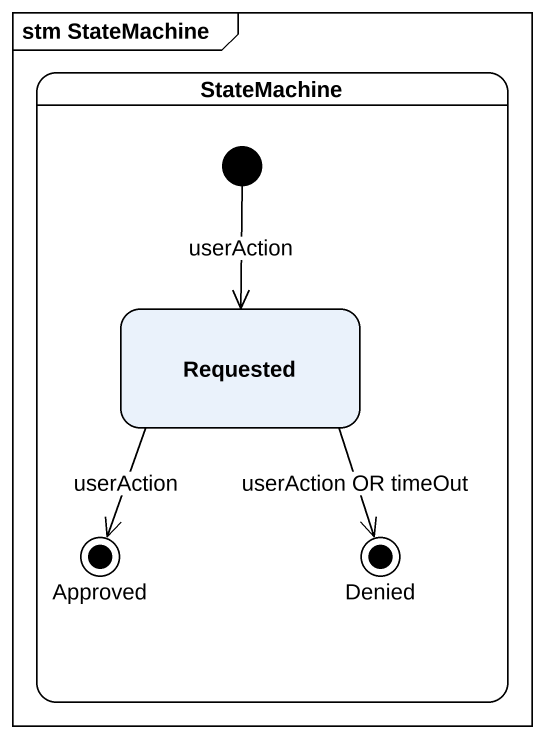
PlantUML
@startuml
mainframe stm StateMachine
hide empty description
state StateMachine {
  state Requested
  state Approved <<end>>
  state Denied <<end>>
  [*] --> Requested : userAction
}
Requested --> Approved : userAction
Requested --> Denied : userAction OR timeOut
@enduml
